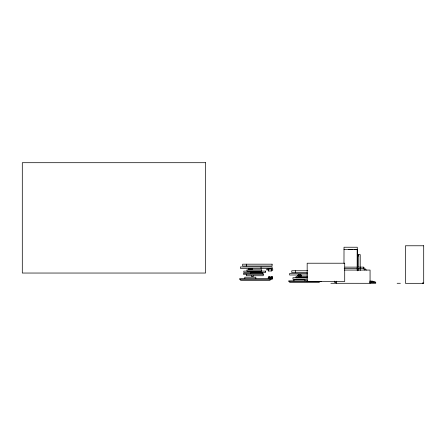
<?xml version="1.0" encoding="UTF-8"?>
<svg xmlns="http://www.w3.org/2000/svg" width="446" height="446" viewBox="0 0 446 446"><rect width="100%" height="100%" fill="white"/><g stroke="black" fill="none" stroke-linecap="round" stroke-linejoin="round"><path stroke-width="0.67" d="M298.686 275.985L298.586 275.907M249.47 269.473L249.191 269.406L249.526 269.451M298.591 275.94L298.302 276.057L298.625 276.024M249.32 268.397L249.019 268.871L249.308 268.626M250.178 268.397L249.877 268.871L250.161 268.626M249.905 268.397L249.883 268.799M251.02 268.626L250.736 268.86L250.763 268.397L250.741 268.793M251.611 268.564L251.622 268.397M251.611 268.525L251.867 268.793L251.89 268.397M298.19 275.031L298.435 275.372M299.299 275.277C298.58 275.767 299.5 274.268 299.288 275.444M299.896 275.137L300.164 275.104M300.749 275.137L301.033 274.965L300.749 275.199M299.021 275.433L299.299 275.227M299.874 275.433L300.158 275.221M298.441 275.277L298.168 275.31M300.158 275.271L299.874 275.438M300.169 275.02L300.152 275.305M248.745 268.955L248.907 268.47L252.023 268.464L251.962 269.484L248.846 269.473L248.745 268.938L252.129 268.932L251.962 269.484M249.024 268.799L249.052 268.47L249.03 268.799M249.163 269.429L249.453 269.417M297.883 275.528L298.051 275.043L301.167 275.037L301.1 276.057L297.984 276.046L297.883 275.511L301.273 275.522M298.19 274.97L298.162 275.399L298.446 275.227M269.635 277.88C270.583 276.654 267.856 277.139 269.194 277.183M249.453 269.317L249.314 269.3M270.07 278.622L270.293 277.668M301.1 276.057L301.273 275.505M248.913 268.486L248.756 268.754L252.146 268.748L252.023 268.464M298.051 275.059L297.9 275.327L301.284 275.305M272.355 278.839L272.355 276.682M272.528 276.821L272.211 276.855M268.754 278.661C266.775 277.529 270.098 276.185 269.217 277.005M360.212 270.471L360.212 254.594L358.735 254.594L357.999 255.329L358.735 256.065M271.67 276.693C272.16 277.825 268.425 276.609 271.765 276.855M272.266 277.741L272.289 277.306M268.542 269.072L266.719 269.1L266.719 269.958L268.542 269.93M350.773 249.453L348.382 249.459M343.978 249.459L357.263 249.442M344.797 267.126L363.434 267.126L366.378 270.07M272.099 268.425L240.439 268.425L240.439 266.953L272.099 266.953L272.099 269.072L272.735 269.072L272.735 270.36L271.441 270.36M344.195 268.598L363.434 268.598L364.906 270.07M268.436 269.072L268.866 269.072L268.866 269.93L268.436 269.93M344.485 270.07L370.063 270.07L370.063 283.322M271.441 270.577L271.731 268.425M307.79 270.75L291.79 270.755L291.79 272.595L307.311 272.595M268.436 268.425L268.436 271.012L271.441 271.006L271.441 268.425M307.445 273.526L289.582 273.526L289.582 274.998L307.445 274.998M263.251 274.268L243.377 274.268L243.377 273.532L263.251 273.532L263.251 275.74L246.32 275.74L246.32 274.268M307.445 276.436L296.066 276.436L296.066 277.78L307.445 277.78M268.531 277.334L269.284 277.39M269.194 277.362L268.754 277.25M272.211 277.3L272.528 277.445L272.211 277.741M270.176 277.635L271.257 277.635M270.248 277.724L271.475 277.724M307.445 277.685L292.95 277.685L292.95 279.157L307.199 279.157M270.967 277.668L272.211 277.813M268.754 277.942L270.07 277.942M268.531 278.293L269.356 278.622M269.189 278.438L268.754 278.438L268.754 276.866M270.075 278.438L271.229 278.438M271.765 278.438L272.528 278.7M272.211 278.661L239.558 278.683L239.558 279.419L272.099 279.419L272.099 278.683M307.746 280.841L288.696 280.841L288.696 281.577L321.237 281.577M369.801 281.097L372.533 281.097M336.195 282.586L334.723 282.586L334.723 281.114M369.79 282.574L375.755 282.574L375.755 283.31L330.904 283.282M397.141 283.282L400.385 283.282M354.47 249.453L356.488 249.459M351.509 249.453L352.981 249.459M268.436 270.99L268.654 268.425M271.185 277.836L271.19 278.622M375.019 282.574L375.019 281.465L370.035 281.465L370.035 282.574M373.029 281.465L373.029 282.574M371.507 281.465L371.507 282.574M363.434 267.126L363.434 268.598M358.735 254.594L358.735 267.059M358.735 268.436L358.735 270.499M357.263 270.822L357.263 247.229L344.017 247.229L343.978 263.279M357.229 249.453L357.229 270.192M336.195 281.197L336.195 283.322M319.208 281.577L319.208 282.53L289.755 282.53L289.755 281.577M304.969 280.841L304.969 279.363L293.925 279.363L293.925 280.841M295.469 270.755L295.469 272.595M271.274 268.425L271.274 271.006M270.064 279.419L270.064 280.378L240.617 280.378L240.617 279.419M269.267 276.855L269.267 277.139M262.516 273.532L262.516 272.79L250.736 272.79L250.736 273.532M261.055 266.953L261.055 268.425M255.831 278.683L255.831 277.211L244.787 277.211L244.787 278.683M253.295 275.74L253.295 276.475L251.533 276.475L251.533 275.74M246.331 264.183L246.331 266.022M269.891 268.587L269.819 268.988L269.005 268.988L268.971 268.587L269.891 268.587M271.068 268.587L270.995 268.988L270.181 268.988L270.148 268.587L271.068 268.587M205.573 162.701L22.3 162.701L22.3 273.041L205.573 273.041L205.573 162.701M423.7 245.774L405.442 245.774L405.442 283.322L423.7 283.322L423.7 245.774M344.713 263.218L307.166 263.218L307.166 281.482L344.713 281.482L344.713 263.218M272.099 264.183L242.646 264.183L242.646 266.022L272.099 266.022L272.099 264.183M261.646 269.863L246.922 269.863L246.922 271.207L261.646 271.207L261.646 269.863M265.521 271.112L243.811 271.112L243.811 272.584L265.521 272.584L265.521 271.112M422.964 283.322L422.959 282.809L422.964 283.322"/></g></svg>
